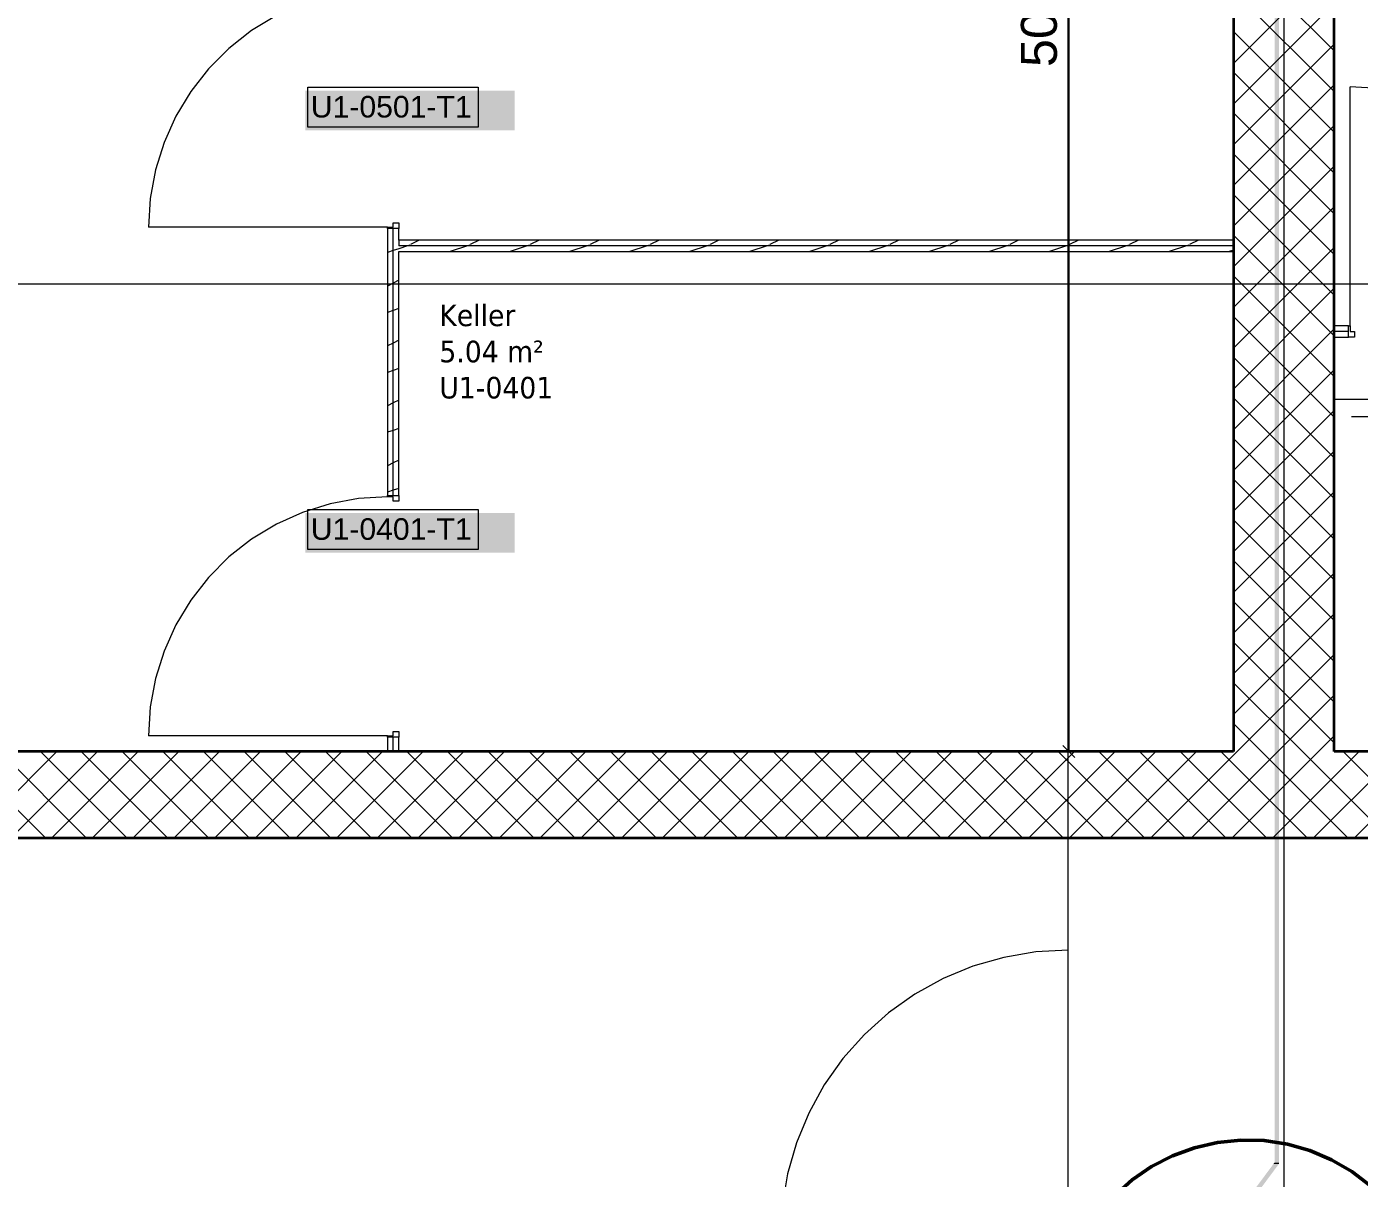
# Model space of a CAD drawing. Extents: x -1132 to 613, y -233 to 616.
# Drawn here: x -623.8 to -531.2, y 223.7 to 303.8 of the extents above; entities that cross this region are included whole.
import ezdxf
from ezdxf.lldxf.tags import DXFTag

# ---------------------------------------------------------------- set-up
doc = ezdxf.new("R2010")
doc.units = 0
doc.layers.get('0').update_dxf_attribs({"lineweight": 13})
for name, color, linetype, lineweight in [('A-AREA-____-IDEN', 7, 'Continuous', 5), ('A-DOOR-____-IDEN', 7, 'Continuous', 5), ('A-DOOR-FRAM-MCUT', 7, 'Continuous', 9), ('A-DOOR-OPNG-OTLN', 7, 'Continuous', 9), ('A-FLOR-____-OVHD', 7, 'Strichpunkt - Fein', 9), ('A-WALL-____-MCUT', 7, 'Continuous', 35), ('A-WALL-____-PATT', 7, 'Continuous', 35), ('A-WALL-FNSH-MCUT', 7, 'Continuous', 35), ('S-GRID-____-OTLN', 7, 'Continuous', 5)]:
    doc.layers.add(name, color=color, linetype=linetype, lineweight=lineweight)
doc.layers.add('EL01_VVV_Mass Blitzschutz', color=3, linetype='Continuous', lineweight=13, true_color=0x00ff00)
doc.layers.add('EL01_WAN_Leitung_Potentialausgleich', color=1, linetype='fein_strichliert', lineweight=13, true_color=0xff0000)
doc.styles.get("Standard").update_dxf_attribs({"font": 'arial.ttf'})
tags = doc.linetypes.add('_Rasterlinie_', pattern=[0.375, 0.2, -0.05, 0.075, -0.05]).pattern_tags.tags
tags[10:11] = [DXFTag(74, 4), DXFTag(75, 0), DXFTag(340, '0'), DXFTag(46, 1.0), DXFTag(50, 0.0), DXFTag(44, 0.0), DXFTag(45, 0.0)]
tags[8:9] = [DXFTag(74, 4), DXFTag(75, 0), DXFTag(340, '0'), DXFTag(46, 1.0), DXFTag(50, 0.0), DXFTag(44, 0.0), DXFTag(45, 0.0)]
tags[6:7] = [DXFTag(74, 4), DXFTag(75, 0), DXFTag(340, '0'), DXFTag(46, 1.0), DXFTag(50, 0.0), DXFTag(44, 0.0), DXFTag(45, 0.0)]
tags[4:5] = [DXFTag(74, 4), DXFTag(75, 0), DXFTag(340, '0'), DXFTag(46, 1.0), DXFTag(50, 0.0), DXFTag(44, 0.0), DXFTag(45, 0.0)]
tags = doc.linetypes.add('fein_strichliert', pattern=[4, 1, -2, 1]).pattern_tags.tags
tags[8:9] = [DXFTag(74, 4), DXFTag(75, 0), DXFTag(340, '0'), DXFTag(46, 0.0), DXFTag(50, 0.0), DXFTag(44, 0.0), DXFTag(45, 0.0)]
tags[6:7] = [DXFTag(74, 4), DXFTag(75, 0), DXFTag(340, '0'), DXFTag(46, 0.0), DXFTag(50, 0.0), DXFTag(44, 0.0), DXFTag(45, 0.0)]
tags[4:5] = [DXFTag(74, 4), DXFTag(75, 0), DXFTag(340, '0'), DXFTag(46, 0.0), DXFTag(50, 0.0), DXFTag(44, 0.0), DXFTag(45, 0.0)]
tags = doc.linetypes.add('Strichpunkt - Fein', pattern=[0.2, 0.1, -0.05, 0, -0.05]).pattern_tags.tags
tags[10:11] = [DXFTag(74, 4), DXFTag(75, 0), DXFTag(340, '0'), DXFTag(46, 1.0), DXFTag(50, 0.0), DXFTag(44, 0.0), DXFTag(45, 0.0)]
tags[8:9] = [DXFTag(74, 4), DXFTag(75, 0), DXFTag(340, '0'), DXFTag(46, 1.0), DXFTag(50, 0.0), DXFTag(44, 0.0), DXFTag(45, 0.0)]
tags[6:7] = [DXFTag(74, 4), DXFTag(75, 0), DXFTag(340, '0'), DXFTag(46, 1.0), DXFTag(50, 0.0), DXFTag(44, 0.0), DXFTag(45, 0.0)]
tags[4:5] = [DXFTag(74, 4), DXFTag(75, 0), DXFTag(340, '0'), DXFTag(46, 1.0), DXFTag(50, 0.0), DXFTag(44, 0.0), DXFTag(45, 0.0)]

# ---------------------------------------------------------------- blocks, each defined once
blk = doc.blocks.new('Referenz-A0UJ2EK7XE', base_point=(-1124.077, -162.872))
at = {"layer": 'A-DOOR-____-IDEN', "color": 0, "linetype": 'Continuous', "ltscale": 0.13}
for p, q in [((-604.227, 299.565), (-592.387, 299.565)), ((-604.227, 296.785), (-604.227, 299.565)), ((-592.387, 299.565), (-592.387, 296.785)), ((-592.387, 296.785), (-604.227, 296.785)), ((-604.227, 270.215), (-592.387, 270.215)), ((-604.227, 267.435), (-604.227, 270.215)), ((-592.387, 270.215), (-592.387, 267.435)), ((-592.387, 267.435), (-604.227, 267.435))]:
    blk.add_line(p, q, dxfattribs=at)
at = {"layer": 'A-DOOR-____-IDEN', "color": 7, "linetype": 'Continuous', "ltscale": 0.13, "true_color": 0xffffff}
for points in [[(-604.402, 296.562), (-589.863, 296.562), (-604.402, 299.321)], [(-589.863, 296.562), (-604.402, 299.321), (-589.863, 299.321)], [(-604.402, 267.212), (-589.863, 267.212), (-604.402, 269.971)], [(-589.863, 267.212), (-604.402, 269.971), (-589.863, 269.971)]]:
    blk.add_solid(points, dxfattribs=at)
at = {"layer": 'A-DOOR-FRAM-MCUT', "color": 0, "linetype": 'Continuous', "ltscale": 0.13}
for p, q in [((-598.306, 290.128), (-597.906, 290.128)), ((-598.306, 289.828), (-598.306, 290.128)), ((-597.906, 290.128), (-597.906, 289.728)), ((-598.706, 289.828), (-598.306, 289.828)), ((-598.706, 289.728), (-598.706, 289.828)), ((-597.906, 289.728), (-598.706, 289.728)), ((-531.906, 282.178), (-531.906, 282.978)), ((-531.906, 282.978), (-531.806, 282.978)), ((-531.806, 282.978), (-531.806, 282.578)), ((-531.806, 282.578), (-531.506, 282.578)), ((-531.506, 282.578), (-531.506, 282.178)), ((-531.506, 282.178), (-531.906, 282.178)), ((-598.706, 271.178), (-597.906, 271.178)), ((-598.706, 271.078), (-598.706, 271.178)), ((-598.306, 271.078), (-598.706, 271.078)), ((-598.306, 270.778), (-598.306, 271.078)), ((-597.906, 270.778), (-598.306, 270.778)), ((-597.906, 271.178), (-597.906, 270.778)), ((-598.306, 254.778), (-597.906, 254.778)), ((-598.306, 254.478), (-598.306, 254.778)), ((-597.906, 254.778), (-597.906, 254.378)), ((-598.706, 254.478), (-598.306, 254.478)), ((-598.706, 254.378), (-598.706, 254.478)), ((-597.906, 254.378), (-598.706, 254.378))]:
    blk.add_line(p, q, dxfattribs=at)
at = {"layer": 'A-DOOR-OPNG-OTLN', "color": 0, "linetype": 'Continuous', "ltscale": 0.13}
for p, q in [((-606.42, 304.527), (-608.136, 303.49)), ((-608.136, 303.49), (-609.714, 302.254)), ((-609.714, 302.254), (-611.131, 300.836)), ((-611.131, 300.836), (-612.368, 299.258)), ((-612.368, 299.258), (-613.405, 297.543)), ((-531.806, 282.978), (-531.806, 299.578)), ((-529.805, 299.457), (-531.806, 299.578)), ((-613.405, 297.543), (-614.227, 295.715)), ((-614.227, 295.715), (-614.824, 293.801)), ((-614.824, 293.801), (-615.185, 291.829)), ((-615.185, 291.829), (-615.306, 289.828)), ((-598.706, 289.828), (-615.306, 289.828)), ((-602.679, 270.596), (-604.593, 270)), ((-600.707, 270.957), (-602.679, 270.596)), ((-598.706, 271.078), (-600.707, 270.957)), ((-604.593, 270), (-606.42, 269.177)), ((-606.42, 269.177), (-608.136, 268.14)), ((-608.136, 268.14), (-609.714, 266.904)), ((-609.714, 266.904), (-611.131, 265.486)), ((-611.131, 265.486), (-612.368, 263.908)), ((-612.368, 263.908), (-613.405, 262.193)), ((-613.405, 262.193), (-614.227, 260.365)), ((-614.227, 260.365), (-614.824, 258.451)), ((-614.824, 258.451), (-615.185, 256.479)), ((-615.185, 256.479), (-615.306, 254.478)), ((-598.706, 254.478), (-615.306, 254.478)), ((-555.857, 239.077), (-558.012, 238.456)), ((-553.645, 239.453), (-555.857, 239.077)), ((-551.406, 239.578), (-553.645, 239.453)), ((-551.406, 219.578), (-551.406, 239.578)), ((-558.012, 238.456), (-560.084, 237.598)), ((-560.084, 237.598), (-562.047, 236.513)), ((-562.047, 236.513), (-563.876, 235.215)), ((-563.876, 235.215), (-565.548, 233.72)), ((-565.548, 233.72), (-567.043, 232.048)), ((-567.043, 232.048), (-568.341, 230.219)), ((-568.341, 230.219), (-569.425, 228.256)), ((-569.425, 228.256), (-570.284, 226.184)), ((-570.284, 226.184), (-570.905, 224.029)), ((-570.905, 224.029), (-571.28, 221.818))]:
    blk.add_line(p, q, dxfattribs=at)
at = {"layer": 'A-FLOR-____-OVHD', "color": 0, "linetype": 'Strichpunkt - Fein', "ltscale": 0.13}
for p, q in [((-532.906, 277.878), (-447.606, 277.878)), ((-531.706, 276.678), (-447.606, 276.678))]:
    blk.add_line(p, q, dxfattribs=at)
at = {"layer": 'A-WALL-____-MCUT', "color": 0, "linetype": 'Continuous', "ltscale": 0.35}
for p, q in [((-539.906, 399.378), (-539.906, 253.378)), ((-532.906, 253.378), (-532.906, 357.078)), ((-539.906, 253.378), (-650.506, 253.378)), ((-447.606, 253.378), (-532.906, 253.378)), ((-656.506, 247.378), (-253.856, 247.378))]:
    blk.add_line(p, q, dxfattribs=at)
at = {"layer": 'A-WALL-____-MCUT', "color": 0, "linetype": 'Continuous', "lineweight": 9, "ltscale": 0.13}
for p, q in [((-598.306, 271.178), (-598.306, 289.728)), ((-597.906, 288.928), (-597.906, 288.528)), ((-539.906, 288.528), (-597.906, 288.528)), ((-531.906, 282.578), (-532.906, 282.578)), ((-598.306, 253.378), (-598.306, 254.378))]:
    blk.add_line(p, q, dxfattribs=at)
at = {"layer": 'A-WALL-____-PATT', "color": 0, "linetype": 'Continuous', "lineweight": 9, "ltscale": 0.13}
for p, q in [((-532.906, 302.075), (-539.906, 309.075)), ((-539.906, 301.205), (-532.906, 308.205)), ((-532.906, 299.247), (-539.906, 306.247)), ((-539.906, 298.376), (-532.906, 305.376)), ((-532.906, 296.419), (-539.906, 303.419)), ((-539.906, 295.548), (-532.906, 302.548)), ((-532.906, 293.59), (-539.906, 300.59)), ((-539.906, 292.719), (-532.906, 299.719)), ((-532.906, 290.762), (-539.906, 297.762)), ((-539.906, 289.891), (-532.906, 296.891)), ((-532.906, 287.933), (-539.906, 294.933)), ((-539.906, 287.063), (-532.906, 294.063)), ((-532.906, 285.105), (-539.906, 292.105)), ((-539.906, 284.234), (-532.906, 291.234)), ((-532.906, 282.276), (-539.906, 289.276)), ((-598.306, 288.197), (-598.706, 288.063)), ((-597.906, 288.33), (-598.306, 288.197)), ((-597.311, 288.528), (-597.906, 288.33)), ((-597.148, 288.583), (-597.311, 288.528)), ((-596.487, 288.928), (-597.105, 288.619)), ((-593.147, 288.528), (-594.347, 288.128)), ((-592.983, 288.583), (-593.147, 288.528)), ((-592.322, 288.928), (-592.94, 288.619)), ((-588.982, 288.528), (-590.182, 288.128)), ((-588.817, 288.583), (-588.982, 288.528)), ((-588.157, 288.928), (-588.775, 288.619)), ((-584.817, 288.528), (-586.017, 288.128)), ((-584.652, 288.583), (-584.817, 288.528)), ((-583.993, 288.928), (-584.61, 288.619)), ((-580.653, 288.528), (-581.853, 288.128)), ((-580.487, 288.583), (-580.653, 288.528)), ((-579.828, 288.928), (-580.445, 288.619)), ((-576.488, 288.528), (-577.688, 288.128)), ((-576.322, 288.583), (-576.488, 288.528)), ((-575.663, 288.928), (-576.281, 288.619)), ((-572.323, 288.528), (-573.523, 288.128)), ((-572.157, 288.584), (-572.323, 288.528)), ((-571.498, 288.928), (-572.116, 288.619)), ((-568.158, 288.528), (-569.358, 288.128)), ((-567.992, 288.584), (-568.158, 288.528)), ((-567.333, 288.928), (-567.951, 288.619)), ((-563.994, 288.528), (-565.194, 288.128)), ((-563.827, 288.584), (-563.994, 288.528)), ((-563.168, 288.928), (-563.786, 288.619)), ((-559.829, 288.528), (-561.029, 288.128)), ((-559.662, 288.584), (-559.829, 288.528)), ((-559.003, 288.928), (-559.621, 288.619)), ((-555.664, 288.528), (-556.864, 288.128)), ((-555.497, 288.584), (-555.664, 288.528)), ((-554.838, 288.928), (-555.456, 288.619)), ((-551.5, 288.528), (-552.7, 288.128)), ((-551.332, 288.584), (-551.5, 288.528)), ((-550.673, 288.928), (-551.291, 288.619)), ((-547.335, 288.528), (-548.535, 288.128)), ((-547.166, 288.584), (-547.335, 288.528)), ((-546.508, 288.928), (-547.126, 288.619)), ((-543.17, 288.528), (-544.37, 288.128)), ((-543.001, 288.585), (-543.17, 288.528)), ((-542.343, 288.928), (-542.961, 288.619)), ((-539.906, 288.228), (-540.205, 288.128)), ((-539.906, 281.406), (-532.906, 288.406)), ((-532.906, 279.448), (-539.906, 286.448)), ((-598.306, 285.936), (-598.706, 285.736)), ((-597.906, 286.136), (-598.306, 285.936)), ((-539.906, 278.577), (-532.906, 285.577)), ((-598.306, 284.032), (-598.706, 283.899)), ((-597.906, 284.165), (-598.306, 284.032)), ((-532.906, 276.62), (-539.906, 283.62)), ((-539.906, 275.749), (-532.906, 282.749)), ((-598.306, 281.771), (-598.706, 281.571)), ((-597.906, 281.971), (-598.306, 281.771)), ((-532.906, 273.791), (-539.906, 280.791)), ((-598.306, 279.867), (-598.706, 279.734)), ((-597.906, 280.001), (-598.306, 279.867)), ((-539.906, 272.92), (-532.906, 279.92)), ((-532.906, 270.963), (-539.906, 277.963)), ((-598.306, 277.607), (-598.706, 277.407)), ((-597.906, 277.807), (-598.306, 277.607)), ((-539.906, 270.092), (-532.906, 277.092)), ((-598.306, 275.703), (-598.706, 275.569)), ((-597.906, 275.836), (-598.306, 275.703)), ((-532.906, 268.134), (-539.906, 275.134)), ((-539.906, 267.264), (-532.906, 274.264)), ((-598.306, 273.442), (-598.706, 273.242)), ((-597.906, 273.642), (-598.306, 273.442)), ((-532.906, 265.306), (-539.906, 272.306)), ((-598.306, 271.538), (-598.706, 271.404)), ((-597.906, 271.671), (-598.306, 271.538)), ((-539.906, 264.435), (-532.906, 271.435)), ((-532.906, 262.478), (-539.906, 269.478)), ((-539.906, 261.607), (-532.906, 268.607)), ((-532.906, 259.649), (-539.906, 266.649)), ((-539.906, 258.778), (-532.906, 265.778)), ((-532.906, 256.821), (-539.906, 263.821)), ((-539.906, 255.95), (-532.906, 262.95)), ((-532.906, 253.992), (-539.906, 260.992)), ((-539.649, 253.378), (-532.906, 260.121)), ((-535.121, 253.378), (-539.906, 258.164)), ((-536.821, 253.378), (-532.906, 257.293)), ((-537.949, 253.378), (-539.906, 255.335)), ((-533.992, 253.378), (-532.906, 254.465)), ((-622.459, 247.378), (-628.459, 253.378)), ((-627.674, 247.378), (-621.674, 253.378)), ((-619.63, 247.378), (-625.63, 253.378)), ((-624.845, 247.378), (-618.845, 253.378)), ((-616.802, 247.378), (-622.802, 253.378)), ((-622.017, 247.378), (-616.017, 253.378)), ((-613.973, 247.378), (-619.973, 253.378)), ((-619.188, 247.378), (-613.188, 253.378)), ((-611.145, 247.378), (-617.145, 253.378)), ((-616.36, 247.378), (-610.36, 253.378)), ((-608.317, 247.378), (-614.317, 253.378)), ((-613.532, 247.378), (-607.532, 253.378)), ((-605.488, 247.378), (-611.488, 253.378)), ((-610.703, 247.378), (-604.703, 253.378)), ((-602.66, 247.378), (-608.66, 253.378)), ((-607.875, 247.378), (-601.875, 253.378)), ((-599.831, 247.378), (-605.831, 253.378)), ((-605.046, 247.378), (-599.046, 253.378)), ((-597.003, 247.378), (-603.003, 253.378)), ((-602.218, 247.378), (-596.218, 253.378)), ((-594.174, 247.378), (-600.174, 253.378)), ((-599.389, 247.378), (-593.389, 253.378)), ((-591.346, 247.378), (-597.346, 253.378)), ((-596.561, 247.378), (-590.561, 253.378)), ((-588.518, 247.378), (-594.518, 253.378)), ((-593.733, 247.378), (-587.733, 253.378)), ((-585.689, 247.378), (-591.689, 253.378)), ((-590.904, 247.378), (-584.904, 253.378)), ((-582.861, 247.378), (-588.861, 253.378)), ((-588.076, 247.378), (-582.076, 253.378)), ((-580.032, 247.378), (-586.032, 253.378)), ((-585.247, 247.378), (-579.247, 253.378)), ((-577.204, 247.378), (-583.204, 253.378)), ((-582.419, 247.378), (-576.419, 253.378)), ((-574.375, 247.378), (-580.375, 253.378)), ((-579.59, 247.378), (-573.59, 253.378)), ((-571.547, 247.378), (-577.547, 253.378)), ((-576.762, 247.378), (-570.762, 253.378)), ((-568.719, 247.378), (-574.719, 253.378)), ((-573.934, 247.378), (-567.934, 253.378)), ((-565.89, 247.378), (-571.89, 253.378)), ((-571.105, 247.378), (-565.105, 253.378)), ((-563.062, 247.378), (-569.062, 253.378)), ((-568.277, 247.378), (-562.277, 253.378)), ((-560.233, 247.378), (-566.233, 253.378)), ((-565.448, 247.378), (-559.448, 253.378)), ((-557.405, 247.378), (-563.405, 253.378)), ((-562.62, 247.378), (-556.62, 253.378)), ((-554.576, 247.378), (-560.576, 253.378)), ((-559.791, 247.378), (-553.791, 253.378)), ((-551.748, 247.378), (-557.748, 253.378)), ((-556.963, 247.378), (-550.963, 253.378)), ((-548.92, 247.378), (-554.92, 253.378)), ((-554.135, 247.378), (-548.135, 253.378)), ((-546.091, 247.378), (-552.091, 253.378)), ((-551.306, 247.378), (-545.306, 253.378)), ((-543.263, 247.378), (-549.263, 253.378)), ((-548.478, 247.378), (-542.478, 253.378)), ((-540.434, 247.378), (-546.434, 253.378)), ((-545.649, 247.378), (-539.649, 253.378)), ((-537.606, 247.378), (-543.606, 253.378)), ((-542.821, 247.378), (-536.821, 253.378)), ((-534.777, 247.378), (-540.777, 253.378)), ((-539.992, 247.378), (-533.992, 253.378)), ((-531.949, 247.378), (-537.949, 253.378)), ((-537.164, 247.378), (-531.164, 253.378)), ((-529.121, 247.378), (-535.121, 253.378)), ((-534.336, 247.378), (-528.336, 253.378)), ((-526.292, 247.378), (-532.292, 253.378)), ((-531.507, 247.378), (-525.507, 253.378))]:
    blk.add_line(p, q, dxfattribs=at)
at = {"layer": 'A-WALL-FNSH-MCUT', "color": 0, "linetype": 'Continuous', "lineweight": 9, "ltscale": 0.13}
for p, q in [((-598.706, 289.728), (-598.706, 271.178)), ((-597.906, 289.728), (-598.706, 289.728)), ((-597.906, 288.928), (-597.906, 289.728)), ((-539.906, 288.928), (-597.906, 288.928)), ((-597.906, 271.178), (-597.906, 288.128)), ((-597.906, 288.128), (-539.906, 288.128)), ((-531.906, 282.978), (-532.906, 282.978)), ((-531.906, 282.178), (-531.906, 282.978)), ((-532.906, 282.178), (-531.906, 282.178)), ((-598.706, 271.178), (-597.906, 271.178)), ((-598.706, 254.378), (-598.706, 253.378)), ((-597.906, 254.378), (-598.706, 254.378)), ((-597.906, 253.378), (-597.906, 254.378))]:
    blk.add_line(p, q, dxfattribs=at)
at = {"layer": 'S-GRID-____-OTLN', "color": 0, "linetype": '_Rasterlinie_', "ltscale": 0.13}
for p, q in [((-536.406, 600.162), (-536.406, 199.37)), ((-551.406, -159.103), (-551.406, 585.978)), ((-1115.804, 285.878), (111.185, 285.878))]:
    blk.add_line(p, q, dxfattribs=at)
at = {"layer": 'A-AREA-____-IDEN', "color": 0, "linetype": 'Continuous', "ltscale": 0.13, "char_height": 1.5, "attachment_point": 1}
for s, insert in [('{\\W0.9;\\fVerdana;Keller}', (-595.093, 284.449)), ('{\\W0.9;\\fVerdana;5.04 m²}', (-595.093, 281.935)), ('{\\W0.9;\\fVerdana;U1-0401}', (-595.093, 279.422))]:
    blk.add_mtext(s, dxfattribs=dict(at, insert=insert))
at = {"layer": 'A-DOOR-____-IDEN', "color": 0, "linetype": 'Continuous', "ltscale": 0.13, "char_height": 1.5, "attachment_point": 1}
for s, insert in [('{\\fArial;U1-0501-T1}', (-604.027, 298.946)), ('{\\fArial;U1-0401-T1}', (-604.027, 269.596))]:
    blk.add_mtext(s, dxfattribs=dict(at, insert=insert))
blk = doc.blocks.new('Maß-A0UJ2EKRXE', base_point=(-554.679, 252.965))
at = {"color": 0, "lineweight": -2}
for p, q in [((-552.346, 354.057), (-543.649, 354.057)), ((-550.932, 353.643), (-551.759, 354.47)), ((-551.346, 354.057), (-551.346, 253.378)), ((-550.932, 252.965), (-551.759, 253.792)), ((-552.346, 253.378), (-539.904, 253.378))]:
    blk.add_line(p, q, dxfattribs=at)
at = {"color": 0, "lineweight": -2, "insert": (-554.679, 300.958), "char_height": 2.5, "attachment_point": 1, "rotation": 90}
blk.add_mtext('{\\fArial;503}', dxfattribs=at)
blk = doc.blocks.new('Kreis-A0UJ2ELTXE', base_point=(-551.891, 200.417))
at = {"color": 0, "linetype": 'ByBlock', "lineweight": -2, "ltscale": 0.5}
for p, q in [((-541.027, 226.213), (-542.617, 225.846)), ((-539.404, 226.378), (-541.027, 226.213)), ((-537.773, 226.339), (-539.404, 226.378)), ((-536.16, 226.095), (-537.773, 226.339)), ((-534.59, 225.651), (-536.16, 226.095)), ((-544.148, 225.283), (-545.596, 224.532)), ((-542.617, 225.846), (-544.148, 225.283)), ((-533.089, 225.014), (-534.59, 225.651)), ((-545.596, 224.532), (-546.938, 223.605)), ((-531.679, 224.193), (-533.089, 225.014)), ((-530.383, 223.202), (-531.679, 224.193)), ((-546.938, 223.605), (-548.155, 222.518)), ((-529.221, 222.057), (-530.383, 223.202)), ((-548.155, 222.518), (-549.225, 221.287)), ((-528.212, 220.775), (-529.221, 222.057)), ((-549.225, 221.287), (-550.132, 219.931)), ((-527.372, 219.377), (-528.212, 220.775)), ((-550.132, 219.931), (-550.862, 218.472)), ((-526.713, 217.884), (-527.372, 219.377)), ((-550.862, 218.472), (-551.404, 216.933)), ((-526.247, 216.321), (-526.713, 217.884)), ((-551.404, 216.933), (-551.749, 215.339)), ((-525.98, 214.712), (-526.247, 216.321)), ((-551.749, 215.339), (-551.891, 213.714)), ((-525.918, 213.082), (-525.98, 214.712)), ((-551.891, 213.714), (-551.828, 212.084)), ((-526.06, 211.456), (-525.918, 213.082)), ((-551.828, 212.084), (-551.561, 210.474)), ((-526.404, 209.862), (-526.06, 211.456)), ((-551.561, 210.474), (-551.095, 208.911)), ((-526.946, 208.323), (-526.404, 209.862)), ((-551.095, 208.911), (-550.437, 207.418)), ((-527.676, 206.864), (-526.946, 208.323)), ((-550.437, 207.418), (-549.596, 206.02)), ((-528.584, 205.509), (-527.676, 206.864)), ((-549.596, 206.02), (-548.587, 204.738)), ((-548.587, 204.738), (-547.426, 203.593)), ((-529.654, 204.277), (-528.584, 205.509)), ((-530.87, 203.19), (-529.654, 204.277)), ((-547.426, 203.593), (-546.129, 202.602)), ((-532.212, 202.263), (-530.87, 203.19)), ((-546.129, 202.602), (-544.719, 201.782)), ((-533.661, 201.512), (-532.212, 202.263)), ((-544.719, 201.782), (-543.218, 201.144)), ((-543.218, 201.144), (-541.648, 200.7)), ((-535.192, 200.949), (-533.661, 201.512)), ((-541.648, 200.7), (-540.035, 200.457)), ((-540.035, 200.457), (-538.404, 200.417)), ((-538.404, 200.417), (-536.781, 200.582)), ((-536.781, 200.582), (-535.192, 200.949))]:
    blk.add_line(p, q, dxfattribs=at)
blk = doc.blocks.new('Polylinie-A0UJ2EPNXE', base_point=(-541.054, -463.872))
at = {"color": 0, "linetype": 'ByBlock', "lineweight": -2, "ltscale": 0.13}
for points in [[(-536.754, 224.818), (-537.054, 224.818), (-536.754, 512.978)], [(-537.054, 224.818), (-536.754, 512.978), (-537.054, 512.978)], [(-540.681, 219.428), (-541.054, 219.428), (-536.754, 224.719)], [(-541.054, 219.428), (-536.754, 224.719), (-537.128, 224.719)], [(-536.754, 224.719), (-537.128, 224.719), (-537.054, 224.818)], [(-536.754, 224.719), (-536.754, 224.818), (-537.054, 224.818)]]:
    blk.add_solid(points, dxfattribs=at)

msp = doc.modelspace()

# ---------------------------------------------------------------- block references
at = {"color": 9, "lineweight": 25, "ltscale": 0.25, "true_color": 0xc0c0c0}
msp.add_blockref('Referenz-A0UJ2EK7XE', (-1124.077, -162.872), dxfattribs=at)
at = {"layer": 'EL01_VVV_Mass Blitzschutz', "linetype": 'Continuous', "ltscale": 0.13}
msp.add_blockref('Maß-A0UJ2EKRXE', (-554.679, 252.965), dxfattribs=at)
at = {"layer": 'EL01_WAN_Leitung_Potentialausgleich', "linetype": 'ByBlock', "ltscale": 0.13}
msp.add_blockref('Polylinie-A0UJ2EPNXE', (-541.054, -463.872), dxfattribs=at)
at = {"layer": 'EL01_WAN_Leitung_Potentialausgleich', "linetype": 'ByBlock', "lineweight": 50, "ltscale": 0.5}
msp.add_blockref('Kreis-A0UJ2ELTXE', (-551.891, 200.417), dxfattribs=at)

doc.saveas('drawing.dxf')
